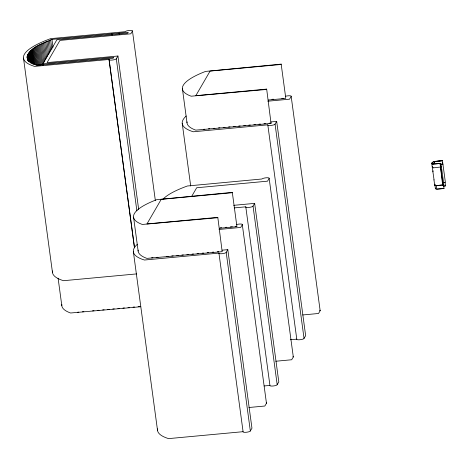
<?xml version="1.0" encoding="UTF-8"?>
<svg xmlns="http://www.w3.org/2000/svg" width="469" height="469" viewBox="0 0 469 469"><rect width="100%" height="100%" fill="white"/><g stroke="black" fill="none" stroke-linecap="round" stroke-linejoin="round"><path stroke-width="0.7" d="M27.126 57.101C29.981 46.519 43.207 43.564 51.965 39.39L128.254 32.297L127.72 33.223L56.855 39.812L42.896 63.872L113.756 57.282L113.222 58.209L36.928 65.302C33.018 63.884 27.571 61.931 27.126 57.101L27.507 60.12M155.333 200.451L132.44 30.807A3.705 0.856 -7.7 0 0 128.852 30.497A3.705 0.856 -7.7 0 0 125.159 31.71L50.664 38.634A92.628 21.468 -7.7 0 0 34.554 66.399L109.048 59.469L134.503 247.714M432.406 166.976L432.641 166.442A9.644 2.234 -7.7 0 0 432.518 167.298L432.606 167.398A9.644 2.234 -7.7 0 0 432.653 167.445A13.196 3.06 -7.7 0 1 432.606 167.398M134.468 247.784L109.048 59.469M136.872 210.833L116.318 58.795L117.93 56.016L47.064 62.606L59.95 40.398L130.816 33.809L132.428 31.036M191.674 196.394L196.687 187.758L267.547 181.169L269.159 178.396A3.705 0.856 -7.7 0 0 266.204 177.792A3.705 0.856 -7.7 0 0 261.948 178.994L187.395 185.994A92.628 21.468 -7.7 0 0 163.13 199.044M281.171 64.118L280.954 64.488L210.089 71.077L195.808 95.694L266.673 89.104L266.456 89.473L191.205 96.204A87.809 20.349 -7.7 0 1 205.592 71.411L281.171 64.118L285.756 98.05L285.545 98.42L268.186 100.032M266.673 89.104L271.047 123.406L195.796 130.136A87.809 20.349 -7.7 0 1 186.99 121.887M232.302 192.372L232.085 192.741L161.225 199.331L146.938 223.948L217.804 217.358L217.587 217.727L142.336 224.458A87.809 20.349 -7.7 0 1 156.722 199.671L232.302 192.372L236.892 226.304L236.675 226.674L219.322 228.286M267.776 124.912A3.705 0.856 -7.7 0 0 270.56 125.458A3.705 0.856 -7.7 0 0 274.811 124.42L276.681 121.395L270.894 121.928M285.357 96.327A3.705 0.856 -7.7 0 1 289.432 95.758A3.705 0.856 -7.7 0 1 291.179 96.409L289.566 99.182L267.875 101.198M137.353 244.279A92.628 21.468 -7.7 0 0 138.795 257.786L139.486 258.132A92.628 21.468 -7.7 0 0 142.635 259.433L144.434 260.025L218.935 253.102A3.705 0.856 -7.7 0 0 221.561 253.723A3.705 0.856 -7.7 0 0 225.941 252.674L227.811 249.649L222.03 250.182M236.728 224.516A3.705 0.856 -7.7 0 1 239.776 224.035L240.046 224.024A3.705 0.856 -7.7 0 1 242.309 224.663L240.703 227.436L219.005 229.452M234.213 207.908L245.785 206.829A3.705 0.856 -7.7 0 0 248.412 207.456A3.705 0.856 -7.7 0 0 252.791 206.407L254.661 203.376L233.691 205.328M157.549 428.848A92.628 21.468 -7.7 0 0 168.582 438.615L243.083 431.685A3.705 0.856 -7.7 0 0 245.709 432.312A3.705 0.856 -7.7 0 0 250.088 431.263L251.959 428.232L227.811 249.649M242.309 224.663L266.456 403.252L264.844 406.025L248.939 407.502M264.141 385.958L269.927 385.418A3.705 0.856 -7.7 0 0 272.553 386.04A3.705 0.856 -7.7 0 0 276.933 384.99L278.809 381.965L254.661 203.376M269.159 178.396L293.307 356.979L291.695 359.758L275.79 361.236M290.27 339.755L296.777 339.151A3.705 0.856 -7.7 0 0 299.404 339.773A3.705 0.856 -7.7 0 0 303.783 338.724L305.659 335.698L276.681 121.395M291.179 96.409L320.157 310.713L318.545 313.485L302.634 314.969M433.678 163.927L435.074 161.524L442.449 160.662L434.329 161.418A9.826 2.275 -7.7 0 0 432.705 164.191L440.837 163.441L433.467 163.992L434.921 161.494L442.238 160.726M442.683 164.496L442.49 162.567M441.44 166.935L433.215 167.873A9.826 2.275 -7.7 0 1 432.647 166.266M442.947 164.343L441.229 164.631M443.533 184.933L435.754 185.636A9.568 2.216 -7.7 0 1 434.998 184.475M435.449 188.11A9.568 2.216 -7.7 0 0 436.234 189.206L444.014 188.509L443.563 184.88M443.58 182.476L445.069 182.289L445.55 185.859L443.34 186.117M434.054 179.938L431.732 163.376M441.657 160.767L441.681 160.703M439.775 163.517L440.069 163.476L442.66 185.085L442.994 185.062L442.695 185.05M440.573 167.21L440.567 167.157M434.394 161.453L434.288 161.494A9.644 2.234 -7.7 0 0 432.77 164.115L432.84 164.138M433.122 170.839L432.875 171.836M271.95 99.334L273.404 99.199M281.851 98.414L283.212 98.285M203.288 129.356L204.736 129.221M208.347 128.881L209.795 128.746M213.413 128.412L214.855 128.277M218.472 127.943L219.92 127.808M223.537 127.474L224.979 127.339M228.596 126.999L230.044 126.865M233.656 126.53L235.104 126.396M238.721 126.061L240.163 125.927M243.78 125.586L245.228 125.458M248.846 125.117L250.288 124.983M253.905 124.648L255.353 124.514M258.964 124.179L260.412 124.045M264.029 123.705L265.472 123.57M269.089 123.236L271.258 123.036M443.797 182.517L445.362 182.201L442.449 160.662M435.625 185.73L443.856 184.792L440.948 163.253M443.44 186.058L445.55 185.859M444.049 188.45L436.78 189.13L436.293 185.554M220.178 227.858L221.626 227.723M225.261 227.383L226.715 227.248M230.256 226.92L232.302 226.732M235.62 226.421L236.892 226.304M151.528 257.88L152.97 257.745M156.587 257.405L158.035 257.276M166.712 256.467L168.16 256.332M171.771 255.998L173.219 255.863M176.836 255.523L178.284 255.388M181.896 255.054L183.344 254.919M186.961 254.585L188.403 254.45M192.02 254.116L193.468 253.981M197.08 253.641L198.528 253.506M202.145 253.172L203.593 253.037M207.204 252.703L208.652 252.568M212.269 252.228L213.712 252.093M217.329 251.759L218.777 251.624M136.661 273.902L63.526 280.702A92.628 21.468 -7.7 0 1 52.499 270.941M77.373 312.284L78.821 312.149M82.438 311.815L83.881 311.68M92.557 310.871L94.005 310.736M97.622 310.402L99.07 310.267M102.682 309.933L104.13 309.798M107.747 309.464L109.189 309.329M112.806 308.989L114.254 308.854M117.866 308.52L119.314 308.385M122.931 308.051L124.379 307.916M127.99 307.576L129.438 307.441M133.055 307.107L134.497 306.972M138.115 306.638L139.563 306.503M140.764 306.744L70.602 312.999A87.809 20.349 -7.7 0 1 61.855 304.305M432.846 167.585L432.776 167.539A9.644 2.234 -7.7 0 0 433.08 167.714M440.115 163.499L443.023 185.032M434.904 184.88L435.384 188.45M433.948 179.779L434.64 184.915M275.069 124.168L304.047 338.471M296.777 339.151L267.805 124.842L193.304 131.771A92.628 21.468 -7.7 0 1 188.356 129.878L187.664 129.526A92.628 21.468 -7.7 0 1 186.216 116.025M253.049 206.155L277.197 384.744M245.785 206.829L269.927 385.418M226.205 252.422L250.346 431.011M217.804 217.358L222.177 251.66L146.926 258.39A87.809 20.349 -7.7 0 1 138.126 250.141M218.935 253.102L243.083 431.685M182.418 88.834L187.008 122.767M182.23 123.406L190.695 186M119.173 33.141L119.366 34.571M117.93 56.016L138.683 209.508M111.903 33.815L112.097 35.245M133.548 217.088L138.138 251.021M133.36 251.66L157.508 430.249M51.965 39.39L52.979 47.263M50.617 39.9L51.871 49.186M49.345 40.393L50.793 51.103M48.108 40.885L49.749 53.032M46.9 41.383L48.635 54.24M45.722 41.882L47.65 56.169M44.573 42.386L46.701 58.097M43.459 42.884L45.681 59.317M42.38 43.388L44.795 61.251M41.336 43.898L43.846 62.471M40.322 44.403L43.089 65.302M39.343 44.907L42.046 64.91M38.399 45.417L41.008 64.704M37.491 45.921L40.1 65.209M36.623 46.431L39.232 65.719M35.785 46.935L38.294 65.508M34.987 47.445L37.403 65.302M34.225 47.949L36.541 65.091M33.498 48.454L35.72 64.88M32.812 48.958L34.935 64.669M32.162 49.456L34.19 64.458M31.552 49.954L33.481 64.241M30.977 50.453L32.812 64.03M30.444 50.951L32.185 63.807M29.952 51.443L31.493 62.875M29.494 51.936L31.042 63.368M29.078 52.422L30.432 62.424M28.703 52.909L29.957 62.195M28.369 53.39L29.524 61.961M28.07 53.871L29.131 61.726M27.812 54.345L28.779 61.486M58.103 278.199L61.814 305.63M27.595 54.814L28.468 61.246M27.425 55.278L28.193 60.993M27.284 55.741L27.964 60.741M27.19 56.198L27.677 59.768M27.138 56.649L27.524 59.51M23.479 58.033L52.452 272.337M266.204 402.818A3.705 0.856 -7.7 0 1 266.456 403.252M292.926 356.499A3.705 0.856 -7.7 0 1 293.307 356.979M116.318 58.795A3.705 0.856 -7.7 0 1 112.29 60.044A3.705 0.856 -7.7 0 1 109.019 59.54M320.087 310.384A3.705 0.856 -7.7 0 1 320.157 310.713M319.635 310.191A3.705 0.856 -7.7 0 1 319.776 310.232M435.619 185.73A9.826 2.275 -7.7 0 1 434.998 184.188M432.518 167.298A13.196 3.06 -7.7 0 1 432.436 167.14"/></g></svg>
